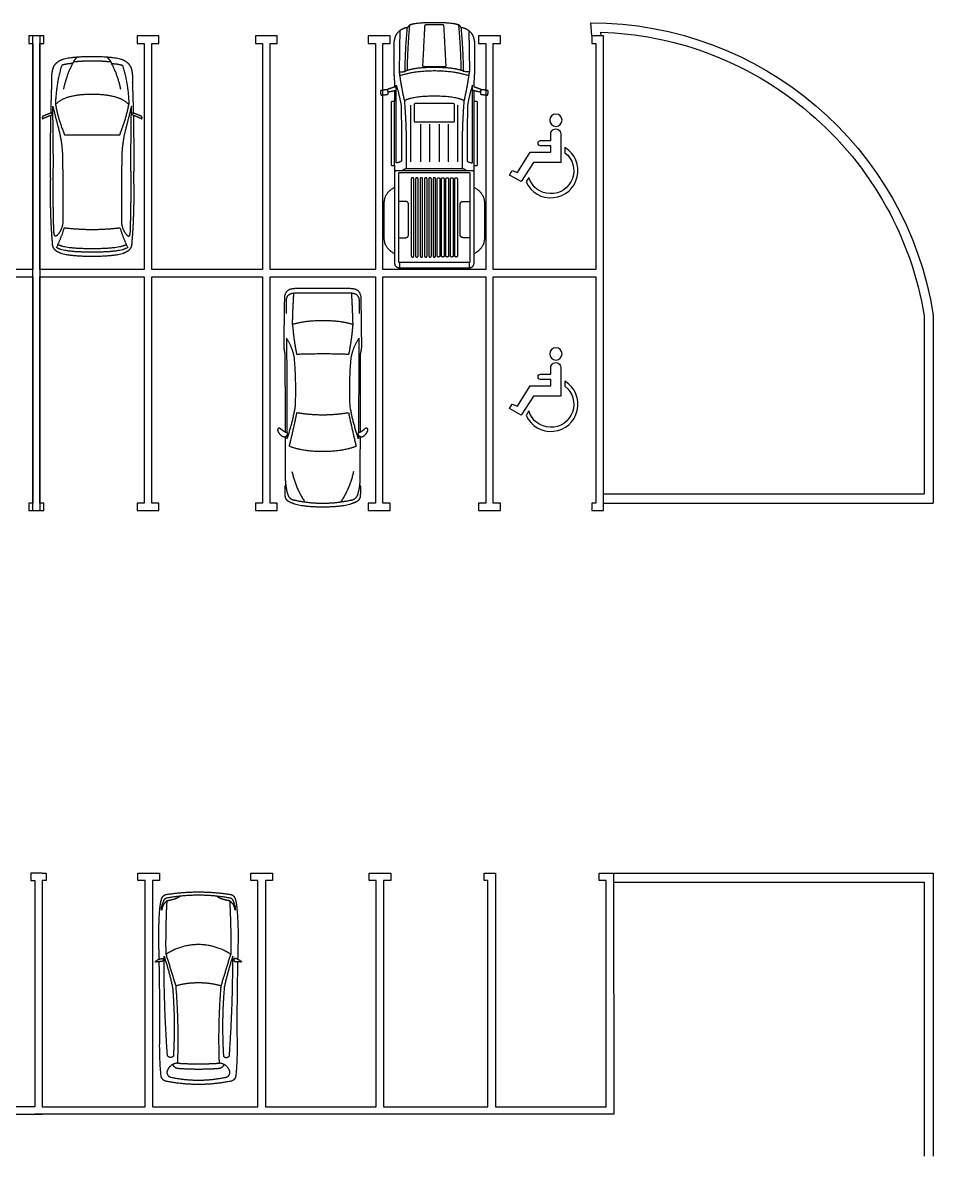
# Model space of a CAD drawing. Header units: metres. Extents: x -17 to 580, y -130 to 19.
# Drawn here: x 49.62 to 69.26, y -104.8 to -80.34 of the extents above; entities that cross this region are included whole.
import ezdxf

# ---------------------------------------------------------------- set-up
doc = ezdxf.new("R2010")
doc.units = ezdxf.units.M
for name, pattern in [('Style Grey Lines_1', [0]), ('Style Grey Lines_2', [0]), ('Thin Grey Page Lines', [0])]:
    doc.linetypes.add(name, pattern=pattern)
for name, color, linetype, true_color in [('Furniture', 7, 'Continuous', 0x7a8bf7), ('Imported blocks', 7, 'Continuous', 0x7a8bf7), ('Mood Board', 7, 'Continuous', 0x7a8bf7)]:
    doc.layers.add(name, color=color, linetype=linetype, true_color=true_color)

# ---------------------------------------------------------------- blocks, each defined once
blk = doc.blocks.new('Parking B')
at = {"layer": 'Imported blocks', "linetype": 'Thin Grey Page Lines'}
for points in [[(8.578, 2.6), (8.333, 2.6)], [(8.333, 2.6), (8.333, 2.44)], [(8.578, 2.6), (8.664, 2.6)], [(8.664, 2.6), (8.664, 2.44)], [(10.64, 2.44), (10.64, 2.6)], [(10.64, 2.6), (11.11, 2.6)], [(11.11, 2.6), (11.11, 2.44)], [(13.075, 2.44), (13.075, 2.6)], [(13.075, 2.6), (13.545, 2.6)], [(13.545, 2.6), (13.545, 2.44)], [(15.626, 2.44), (15.626, 2.6)], [(15.626, 2.6), (16.096, 2.6)], [(16.096, 2.6), (16.096, 2.44)], [(18.106, 2.44), (18.106, 2.6)], [(18.106, 2.6), (18.351, 2.6)], [(18.351, 2.6), (18.351, -2.44)], [(20.587, 2.44), (20.587, 2.6)], [(20.587, 2.6), (20.9, 2.6)], [(20.898, 2.6), (20.902, -2.6)], [(8.333, 2.44), (8.419, 2.44)], [(8.419, 2.44), (8.419, -2.44)], [(8.664, 2.44), (8.578, 2.44)], [(8.578, 2.44), (8.578, -2.44)], [(10.795, 2.44), (10.64, 2.44)], [(10.795, -2.44), (10.795, 2.44)], [(11.11, 2.44), (10.955, 2.44)], [(10.955, 2.44), (10.955, -2.44)], [(13.23, 2.44), (13.075, 2.44)], [(13.23, -2.44), (13.23, 2.44)], [(13.545, 2.44), (13.39, 2.44)], [(13.39, 2.44), (13.39, -2.44)], [(15.781, 2.44), (15.626, 2.44)], [(15.781, -2.44), (15.781, 2.44)], [(15.941, 2.44), (15.941, -2.44)], [(16.096, 2.44), (15.941, 2.44)], [(18.191, 2.44), (18.106, 2.44)], [(18.191, -2.44), (18.191, 2.44)], [(20.742, 2.44), (20.587, 2.44)], [(20.742, -2.44), (20.742, 2.44)], [(8.419, -2.44), (6.201, -2.44)], [(8.578, -2.44), (10.795, -2.44)], [(10.955, -2.44), (13.23, -2.44)], [(13.39, -2.44), (15.781, -2.44)], [(15.941, -2.44), (18.191, -2.44)], [(18.351, -2.44), (20.742, -2.44)], [(-1.354, -2.6), (8.578, -2.6)], [(20.902, -2.6), (8.419, -2.6)]]:
    blk.add_lwpolyline(points, dxfattribs=at)
at = {"layer": 'Imported blocks'}
for points in [[(11.117, 1.842), (11.125, 1.933), (11.148, 2.021)], [(11.148, 2.021), (11.163, 2.103), (11.238, 2.135)], [(11.155, 1.867), (11.176, 1.95), (11.213, 2.027)], [(11.272, 2.001), (11.172, 1.927), (11.156, 1.802)], [(11.213, 2.027), (11.235, 2.064), (11.276, 2.068)], [(11.238, 2.135), (11.59, 2.193), (11.947, 2.193)], [(11.249, 0.845), (11.242, 1.423), (11.272, 2.001)], [(11.488, 2.059), (11.384, 2.016), (11.272, 2.001)], [(11.276, 2.068), (11.609, 2.128), (11.947, 2.128)], [(11.556, 2.108), (11.527, 2.076), (11.488, 2.059)], [(11.947, 2.193), (12.304, 2.193), (12.656, 2.135)], [(11.947, 2.128), (12.285, 2.128), (12.618, 2.068)], [(12.405, 2.059), (12.367, 2.076), (12.338, 2.108)], [(12.621, 2.001), (12.51, 2.016), (12.405, 2.059)], [(12.618, 2.068), (12.659, 2.064), (12.681, 2.027)], [(12.738, 1.802), (12.722, 1.927), (12.621, 2.001)], [(12.621, 2.001), (12.651, 1.423), (12.645, 0.845)], [(12.656, 2.135), (12.731, 2.103), (12.746, 2.021)], [(12.681, 2.027), (12.718, 1.95), (12.739, 1.867)], [(12.746, 2.021), (12.769, 1.933), (12.776, 1.842)], [(11.096, 0.989), (11.081, 1.416), (11.117, 1.842)], [(11.156, 1.802), (11.147, 1.834), (11.155, 1.867)], [(12.739, 1.867), (12.747, 1.834), (12.738, 1.802)], [(12.776, 1.842), (12.813, 1.416), (12.798, 0.989)], [(11.101, 0.742), (11.099, 0.865), (11.096, 0.989)], [(11.947, 1.056), (11.568, 1.056), (11.249, 0.845)], [(12.645, 0.845), (12.326, 1.056), (11.947, 1.056)], [(12.798, 0.989), (12.795, 0.865), (12.793, 0.742)], [(11.023, 0.695), (11.057, 0.727), (11.101, 0.742)], [(11.101, 0.742), (11.137, 0.755), (11.175, 0.754)], [(11.175, 0.754), (11.2, 0.722), (11.168, 0.694)], [(11.28, -1.345), (11.202, -0.271), (11.206, 0.805)], [(11.206, 0.805), (11.315, 0.478), (11.388, 0.141)], [(11.249, 0.845), (11.354, 0.506), (11.457, 0.166)], [(12.437, 0.166), (12.54, 0.506), (12.645, 0.845)], [(12.688, 0.805), (12.579, 0.478), (12.505, 0.141)], [(12.614, -1.345), (12.692, -0.271), (12.688, 0.805)], [(12.719, 0.754), (12.694, 0.722), (12.726, 0.694)], [(12.793, 0.742), (12.757, 0.755), (12.719, 0.754)], [(12.793, 0.742), (12.837, 0.727), (12.871, 0.695)], [(11.021, 0.684), (11.018, 0.69), (11.023, 0.695)], [(11.03, 0.679), (11.023, 0.678), (11.021, 0.684)], [(11.102, 0.687), (11.066, 0.683), (11.03, 0.679)], [(11.168, 0.694), (11.135, 0.691), (11.102, 0.687)], [(11.117, -0.859), (11.117, -0.086), (11.102, 0.687)], [(12.726, 0.694), (12.759, 0.691), (12.792, 0.687)], [(12.792, 0.687), (12.777, -0.086), (12.776, -0.859)], [(12.864, 0.679), (12.828, 0.683), (12.792, 0.687)], [(12.873, 0.684), (12.87, 0.678), (12.864, 0.679)], [(12.871, 0.695), (12.876, 0.69), (12.873, 0.684)], [(11.388, 0.141), (11.452, -0.606), (11.406, -1.353)], [(11.947, 0.23), (11.698, 0.23), (11.457, 0.166)], [(11.457, 0.166), (11.525, -0.666), (11.493, -1.501)], [(12.437, 0.166), (12.196, 0.23), (11.947, 0.23)], [(12.4, -1.501), (12.369, -0.666), (12.437, 0.166)], [(12.505, 0.141), (12.441, -0.606), (12.488, -1.353)], [(11.141, -1.772), (11.098, -1.316), (11.117, -0.859)], [(12.776, -0.859), (12.795, -1.316), (12.753, -1.772)], [(11.406, -1.353), (11.339, -1.407), (11.28, -1.345)], [(12.488, -1.353), (12.555, -1.407), (12.614, -1.345)], [(11.282, -1.65), (11.259, -1.692), (11.275, -1.737)], [(11.493, -1.501), (11.347, -1.515), (11.282, -1.65)], [(11.518, -1.62), (11.431, -1.612), (11.395, -1.531)], [(11.493, -1.501), (11.72, -1.516), (11.947, -1.516)], [(11.947, -1.635), (11.732, -1.635), (11.518, -1.62)], [(11.947, -1.516), (12.174, -1.516), (12.4, -1.501)], [(12.376, -1.62), (12.161, -1.635), (11.947, -1.635)], [(12.499, -1.531), (12.462, -1.612), (12.376, -1.62)], [(12.612, -1.65), (12.546, -1.515), (12.4, -1.501)], [(12.619, -1.737), (12.635, -1.692), (12.612, -1.65)], [(11.244, -1.89), (11.155, -1.865), (11.141, -1.772)], [(11.947, -1.961), (11.592, -1.961), (11.244, -1.89)], [(11.275, -1.737), (11.291, -1.782), (11.335, -1.8)], [(11.335, -1.8), (11.637, -1.867), (11.947, -1.867)], [(11.947, -1.867), (12.256, -1.867), (12.559, -1.8)], [(12.65, -1.89), (12.302, -1.961), (11.947, -1.961)], [(12.559, -1.8), (12.603, -1.782), (12.619, -1.737)], [(12.753, -1.772), (12.739, -1.865), (12.65, -1.89)]]:
    blk.add_open_spline(points, degree=2, dxfattribs=at)
blk = doc.blocks.new('Two rows parking A')
at = {"layer": 'Imported blocks', "linetype": 'Thin Grey Page Lines'}
blk.add_lwpolyline([(-5.995, 4.817), (-5.909, 4.817), (-5.909, 4.977), (-6.155, 4.977), (-6.155, -5.263), (-5.909, -5.263), (-5.909, -5.103), (-5.995, -5.103), (-5.995, -0.223), (-3.745, -0.223), (-3.745, -5.103), (-3.9, -5.103), (-3.9, -5.263), (-3.43, -5.263), (-3.43, -5.103), (-3.585, -5.103), (-3.585, -0.223), (-1.194, -0.223), (-1.194, -5.103), (-1.349, -5.103), (-1.349, -5.263), (-0.879, -5.263), (-0.879, -5.103), (-1.034, -5.103), (-1.034, -0.223), (1.241, -0.223), (1.241, -5.103), (1.086, -5.103), (1.086, -5.263), (1.556, -5.263), (1.556, -5.103), (1.401, -5.103), (1.401, -0.223), (3.618, -0.223), (3.618, -5.103), (3.463, -5.103), (3.463, -5.263), (3.933, -5.263), (3.933, -5.103), (3.778, -5.103), (3.778, -0.223), (5.995, -0.223), (5.995, -5.103), (5.909, -5.103), (5.909, -5.263), (6.155, -5.263), (6.155, 4.977), (5.909, 4.977), (5.909, 4.817), (5.995, 4.817), (5.995, -0.063), (3.778, -0.063), (3.778, 4.817), (3.933, 4.817), (3.933, 4.977), (3.463, 4.977), (3.463, 4.817), (3.618, 4.817), (3.618, -0.063), (1.401, -0.063), (1.401, 4.817), (1.556, 4.817), (1.556, 4.977), (1.086, 4.977), (1.086, 4.817), (1.241, 4.817), (1.241, -0.063), (-1.034, -0.063), (-1.034, 4.817), (-0.879, 4.817), (-0.879, 4.977), (-1.349, 4.977), (-1.349, 4.817), (-1.194, 4.817), (-1.194, -0.063), (-3.585, -0.063), (-3.585, 4.817), (-3.43, 4.817), (-3.43, 4.977), (-3.9, 4.977), (-3.9, 4.817), (-3.745, 4.817), (-3.745, -0.063), (-5.995, -0.063), (-5.995, 4.817)], close=True, dxfattribs=at)
at = {"layer": 'Imported blocks', "linetype": 'Style Grey Lines_1'}
for points in [[(1.512, 3.77), (1.508, 3.796)], [(1.653, 3.877), (1.667, 3.882)], [(1.653, 3.799), (1.675, 3.803)], [(3.366, 3.799), (3.344, 3.803)], [(3.366, 3.877), (3.352, 3.882)], [(3.507, 3.77), (3.511, 3.796)], [(2.003, 2.264), (2.003, 3.485)], [(3.016, 2.264), (3.016, 3.485)], [(2.21, 3.075), (2.21, 2.264)], [(2.406, 3.075), (2.406, 2.264)], [(2.613, 3.075), (2.613, 2.264)], [(2.809, 3.075), (2.809, 2.264)], [(5.237, 2.862), (5.237, 2.243), (4.645, 2.243), (4.385, 1.835), (4.132, 1.976), (4.187, 2.074), (4.301, 2.03), (4.575, 2.467), (5.022, 2.467), (5.022, 2.606), (4.802, 2.606)], [(4.802, 2.719), (5.02, 2.719), (5.02, 2.862)], [(5.327, 2.567), (5.327, 2.458)], [(2.013, 1.891), (2.013, 0.234)], [(2.066, 0.234), (2.066, 1.891)], [(2.105, 1.891), (2.105, 0.234)], [(2.159, 0.234), (2.159, 1.891)], [(2.204, 1.891), (2.204, 0.234)], [(2.258, 0.234), (2.258, 1.891)], [(2.299, 1.891), (2.299, 0.234)], [(2.352, 0.234), (2.352, 1.891)], [(2.392, 1.891), (2.392, 0.234)], [(2.445, 0.234), (2.445, 1.891)], [(2.483, 1.891), (2.483, 0.234)], [(2.536, 0.234), (2.536, 1.891)], [(2.574, 0.234), (2.574, 1.891)], [(2.627, 1.891), (2.627, 0.234)], [(2.667, 0.234), (2.667, 1.891)], [(2.72, 1.891), (2.72, 0.234)], [(2.761, 0.234), (2.761, 1.891)], [(2.815, 1.891), (2.815, 0.234)], [(2.86, 0.234), (2.86, 1.891)], [(2.914, 1.891), (2.914, 0.234)], [(2.953, 0.234), (2.953, 1.891)], [(3.006, 1.891), (3.006, 0.234)], [(4.549, 1.926), (4.489, 1.831)], [(1.651, 1.708), (1.651, 0.281)], [(3.368, 0.281), (3.368, 1.708)], [(1.757, 0.086), (1.757, -0.025)], [(3.262, 0.086), (3.262, -0.025)], [(5.237, -2.178), (5.237, -2.797), (4.645, -2.797), (4.385, -3.205), (4.132, -3.064), (4.187, -2.966), (4.301, -3.01), (4.575, -2.573), (5.022, -2.573), (5.022, -2.434), (4.802, -2.434)], [(4.802, -2.321), (5.02, -2.321), (5.02, -2.178)], [(5.327, -2.473), (5.327, -2.582)], [(4.549, -3.114), (4.489, -3.209)]]:
    blk.add_lwpolyline(points, dxfattribs=at)
for points in [[(5.265, 3.158, 1), (4.999, 3.158, 1), (5.265, 3.158)], [(5.265, -1.882, 1), (4.999, -1.882, 1), (5.265, -1.882)]]:
    blk.add_lwpolyline(points, format="xyb", close=True, dxfattribs=at)
for points in [[(4.726, 2.701), (4.726, 2.701)], [(4.726, -2.339), (4.726, -2.339)]]:
    blk.add_lwpolyline(points, close=True, dxfattribs=at)
at = {"layer": 'Imported blocks'}
for points, degree in [([(1.929, 5.156), (1.774, 5.136), (1.687, 5.006)], 2), ([(1.879, 4.208), (1.883, 4.683), (1.929, 5.156)], 2), ([(1.928, 4.234), (1.938, 4.744), (1.981, 5.213)], 2), ([(1.981, 5.213), (1.952, 5.188), (1.929, 5.156)], 2), ([(2.51, 5.263), (2.123, 5.263), (1.981, 5.213)], 2), ([(2.301, 5.189), (2.278, 4.765), (2.256, 4.342)], 2), ([(2.326, 5.214), (2.301, 5.214), (2.301, 5.189)], 2), ([(2.693, 5.214), (2.51, 5.214), (2.326, 5.214)], 2), ([(3.038, 5.213), (2.896, 5.263), (2.51, 5.263)], 2), ([(2.718, 5.189), (2.718, 5.214), (2.693, 5.214)], 2), ([(2.763, 4.342), (2.741, 4.765), (2.718, 5.189)], 2), ([(3.09, 5.156), (3.067, 5.188), (3.038, 5.213)], 2), ([(3.091, 4.234), (3.081, 4.744), (3.038, 5.213)], 2), ([(3.332, 5.006), (3.245, 5.136), (3.09, 5.156)], 2), ([(3.141, 4.208), (3.136, 4.683), (3.09, 5.156)], 2), ([(1.687, 5.006), (1.631, 4.891), (1.633, 4.763)], 2), ([(1.765, 5.089), (1.758, 4.647), (1.751, 4.205)], 2), ([(3.254, 5.089), (3.261, 4.647), (3.268, 4.205)], 2), ([(3.386, 4.763), (3.388, 4.891), (3.332, 5.006)], 2), ([(1.633, 4.763), (1.633, 4.001), (1.653, 3.999)], 2), ([(3.366, 3.999), (3.386, 4.001), (3.386, 4.763)], 2), ([(-5.594, 4.425), (-5.701, 4.361), (-5.728, 4.239)], 2), ([(-4.87, 4.528), (-5.446, 4.528), (-5.594, 4.425)], 2), ([(-5.482, 3.828), (-5.42, 4.138), (-5.27, 4.415)], 2), ([(-5.27, 4.415), (-5.243, 4.476), (-5.191, 4.517)], 2), ([(-4.87, 4.435), (-5.07, 4.435), (-5.27, 4.415)], 2), ([(-4.146, 4.425), (-4.294, 4.528), (-4.87, 4.528)], 2), ([(-4.47, 4.415), (-4.669, 4.435), (-4.87, 4.435)], 2), ([(-4.548, 4.517), (-4.497, 4.476), (-4.47, 4.415)], 2), ([(-4.47, 4.415), (-4.319, 4.138), (-4.258, 3.828)], 2), ([(-4.011, 4.239), (-4.038, 4.361), (-4.146, 4.425)], 2), ([(-5.728, 4.239), (-5.756, 4.106), (-5.744, 3.971)], 2), ([(-5.526, 4.344), (-5.653, 3.929), (-5.66, 3.495)], 2), ([(-5.288, 4.381), (-5.41, 4.379), (-5.526, 4.344)], 2), ([(-4.452, 4.381), (-4.33, 4.379), (-4.213, 4.344)], 2), ([(-4.213, 4.344), (-4.087, 3.929), (-4.079, 3.495)], 2), ([(-3.996, 3.971), (-3.984, 4.106), (-4.011, 4.239)], 2), ([(1.751, 4.205), (1.815, 4.204), (1.879, 4.208)], 2), ([(1.751, 4.205), (1.791, 3.888), (1.864, 3.578)], 2), ([(2.51, 4.221), (2.088, 4.221), (1.763, 4.116)], 2), ([(1.928, 4.234), (1.9, 4.227), (1.879, 4.208)], 2), ([(2.51, 4.296), (2.125, 4.296), (1.928, 4.234)], 2), ([(2.256, 4.342), (2.256, 4.317), (2.281, 4.317)], 2), ([(2.281, 4.317), (2.51, 4.317), (2.738, 4.317)], 2), ([(3.091, 4.234), (2.894, 4.296), (2.51, 4.296)], 2), ([(3.256, 4.116), (2.931, 4.221), (2.51, 4.221)], 2), ([(2.738, 4.317), (2.763, 4.317), (2.763, 4.342)], 2), ([(3.141, 4.208), (3.119, 4.227), (3.091, 4.234)], 2), ([(3.268, 4.205), (3.204, 4.204), (3.141, 4.208)], 2), ([(3.155, 3.578), (3.228, 3.888), (3.268, 4.205)], 2), ([(-5.744, 3.971), (-5.757, 3.641), (-5.764, 3.312)], 2), ([(-3.975, 3.312), (-3.983, 3.641), (-3.996, 3.971)], 2), ([(1.653, 3.999), (1.653, 3.938), (1.653, 3.877)], 2), ([(1.686, 2.239), (1.684, 3.078), (1.686, 3.917)], 2), ([(1.686, 3.917), (1.756, 3.704), (1.792, 3.484)], 2), ([(3.333, 3.917), (3.263, 3.704), (3.227, 3.484)], 2), ([(3.333, 2.239), (3.335, 3.078), (3.333, 3.917)], 2), ([(3.366, 3.877), (3.366, 3.938), (3.366, 3.999)], 2), ([(-4.87, 3.715), (-5.464, 3.715), (-5.66, 3.495)], 2), ([(-4.079, 3.495), (-4.275, 3.715), (-4.87, 3.715)], 2), ([(1.367, 3.801), (1.343, 3.797), (1.346, 3.773)], 2), ([(1.346, 3.773), (1.35, 3.747), (1.354, 3.72)], 2), ([(1.354, 3.72), (1.357, 3.697), (1.381, 3.7)], 2), ([(1.481, 3.817), (1.424, 3.809), (1.367, 3.801)], 2), ([(1.381, 3.7), (1.438, 3.708), (1.495, 3.716)], 2), ([(1.484, 3.817), (1.482, 3.817), (1.481, 3.817)], 2), ([(1.653, 3.877), (1.569, 3.847), (1.484, 3.817)], 2), ([(1.508, 3.796), (1.505, 3.817), (1.484, 3.817)], 2), ([(1.495, 3.716), (1.519, 3.72), (1.515, 3.744)], 2), ([(1.512, 3.77), (1.583, 3.784), (1.653, 3.799)], 2), ([(1.515, 3.744), (1.514, 3.757), (1.512, 3.77)], 2), ([(1.653, 3.799), (1.653, 3.679), (1.654, 3.56)], 2), ([(2.51, 3.676), (2.043, 3.676), (1.864, 3.578)], 2), ([(3.155, 3.578), (2.976, 3.676), (2.51, 3.676)], 2), ([(3.535, 3.817), (3.45, 3.847), (3.366, 3.877)], 2), ([(3.366, 3.56), (3.366, 3.679), (3.366, 3.799)], 2), ([(3.366, 3.799), (3.436, 3.784), (3.507, 3.77)], 2), ([(3.504, 3.744), (3.5, 3.72), (3.524, 3.716)], 2), ([(3.507, 3.77), (3.505, 3.757), (3.504, 3.744)], 2), ([(3.511, 3.796), (3.514, 3.817), (3.535, 3.817)], 2), ([(3.524, 3.716), (3.581, 3.708), (3.638, 3.7)], 2), ([(3.538, 3.817), (3.537, 3.817), (3.535, 3.817)], 2), ([(3.652, 3.801), (3.595, 3.809), (3.538, 3.817)], 2), ([(3.638, 3.7), (3.662, 3.697), (3.665, 3.72)], 2), ([(3.673, 3.773), (3.676, 3.797), (3.652, 3.801)], 2), ([(3.665, 3.72), (3.669, 3.747), (3.673, 3.773)], 2), ([(-5.706, 2.157), (-5.706, 2.809), (-5.719, 3.461)], 2), ([(-5.719, 3.461), (-5.647, 3.181), (-5.576, 2.9)], 2), ([(-5.66, 3.495), (-5.598, 3.16), (-5.465, 2.847)], 2), ([(-4.275, 2.847), (-4.142, 3.16), (-4.079, 3.495)], 2), ([(-4.021, 3.461), (-4.093, 3.181), (-4.164, 2.9)], 2), ([(-4.033, 2.157), (-4.034, 2.809), (-4.021, 3.461)], 2), ([(1.598, 3.56), (1.577, 3.56), (1.577, 3.539)], 2), ([(1.577, 3.539), (1.577, 2.872), (1.577, 2.206)], 2), ([(1.654, 3.56), (1.626, 3.56), (1.598, 3.56)], 2), ([(1.651, 2.185), (1.654, 2.872), (1.654, 3.56)], 2), ([(1.792, 3.484), (1.806, 2.879), (1.799, 2.275)], 2), ([(1.864, 3.578), (1.92, 2.847), (1.9, 2.114)], 2), ([(2.105, 3.517), (2.072, 3.517), (2.072, 3.484)], 2), ([(2.072, 3.484), (2.072, 3.32), (2.072, 3.155)], 2), ([(2.914, 3.517), (2.51, 3.517), (2.105, 3.517)], 2), ([(2.947, 3.484), (2.947, 3.517), (2.914, 3.517)], 2), ([(2.947, 3.155), (2.947, 3.32), (2.947, 3.484)], 2), ([(3.12, 2.114), (3.099, 2.847), (3.155, 3.578)], 2), ([(3.227, 3.484), (3.213, 2.879), (3.22, 2.275)], 2), ([(3.421, 3.56), (3.393, 3.56), (3.366, 3.56)], 2), ([(3.368, 2.185), (3.365, 2.872), (3.366, 3.56)], 2), ([(3.442, 3.539), (3.442, 3.56), (3.421, 3.56)], 2), ([(3.442, 2.206), (3.442, 2.872), (3.442, 3.539)], 2), ([(-5.933, 3.243), (-5.948, 3.224), (-5.948, 3.2)], 2), ([(-5.948, 3.2), (-5.948, 3.195), (-5.944, 3.193)], 2), ([(-5.944, 3.193), (-5.94, 3.19), (-5.936, 3.192)], 2), ([(-5.936, 3.192), (-5.852, 3.233), (-5.765, 3.264)], 2), ([(-5.764, 3.312), (-5.85, 3.28), (-5.933, 3.243)], 2), ([(-5.765, 3.264), (-5.78, 2.567), (-5.771, 1.871)], 2), ([(-5.765, 3.264), (-5.752, 3.269), (-5.738, 3.273)], 2), ([(-5.741, 3.32), (-5.753, 3.316), (-5.764, 3.312)], 2), ([(-5.729, 3.297), (-5.73, 3.311), (-5.741, 3.32)], 2), ([(-5.738, 3.273), (-5.728, 3.283), (-5.729, 3.297)], 2), ([(-4.011, 3.297), (-4.01, 3.311), (-3.999, 3.32)], 2), ([(-4.002, 3.273), (-4.012, 3.283), (-4.011, 3.297)], 2), ([(-3.974, 3.264), (-3.988, 3.269), (-4.002, 3.273)], 2), ([(-3.999, 3.32), (-3.987, 3.316), (-3.975, 3.312)], 2), ([(-3.806, 3.243), (-3.89, 3.28), (-3.975, 3.312)], 2), ([(-3.969, 1.871), (-3.96, 2.567), (-3.974, 3.264)], 2), ([(-3.974, 3.264), (-3.887, 3.233), (-3.804, 3.192)], 2), ([(-3.791, 3.2), (-3.791, 3.224), (-3.806, 3.243)], 2), ([(-3.804, 3.192), (-3.8, 3.19), (-3.796, 3.193)], 2), ([(-3.796, 3.193), (-3.791, 3.195), (-3.791, 3.2)], 2), ([(2.072, 3.155), (2.072, 3.122), (2.105, 3.122)], 2), ([(2.105, 3.122), (2.51, 3.122), (2.914, 3.122)], 2), ([(2.914, 3.122), (2.947, 3.122), (2.947, 3.155)], 2), ([(5.02, 2.862), (5.02, 2.901), (5.04, 2.936), (5.074, 2.956)], 3), ([(5.074, 2.956), (5.108, 2.976), (5.148, 2.976), (5.183, 2.956)], 3), ([(5.183, 2.956), (5.217, 2.936), (5.237, 2.901), (5.237, 2.862)], 3), ([(-5.576, 2.9), (-5.51, 2.62), (-5.508, 2.332)], 2), ([(-5.465, 2.847), (-4.87, 2.847), (-4.275, 2.847)], 2), ([(-4.164, 2.9), (-4.229, 2.62), (-4.231, 2.332)], 2), ([(4.746, 2.662), (4.746, 2.695), (4.77, 2.719), (4.802, 2.719)], 3), ([(4.802, 2.606), (4.77, 2.606), (4.746, 2.63), (4.746, 2.662)], 3), ([(5.591, 1.938), (5.649, 2.189), (5.547, 2.432), (5.327, 2.567)], 3), ([(5.327, 2.458), (5.499, 2.323), (5.561, 2.108), (5.487, 1.902)], 3), ([(-5.508, 2.332), (-5.499, 1.651), (-5.502, 0.971)], 2), ([(-4.231, 2.332), (-4.24, 1.651), (-4.238, 0.971)], 2), ([(1.577, 2.206), (1.577, 2.185), (1.598, 2.185)], 2), ([(1.799, 2.275), (1.748, 2.242), (1.686, 2.239)], 2), ([(3.22, 2.275), (3.272, 2.242), (3.333, 2.239)], 2), ([(3.421, 2.185), (3.442, 2.185), (3.442, 2.206)], 2), ([(-5.695, 0.76), (-5.717, 1.458), (-5.706, 2.157)], 2), ([(-4.045, 0.76), (-4.023, 1.458), (-4.033, 2.157)], 2), ([(1.598, 2.185), (1.624, 2.185), (1.651, 2.185)], 2), ([(1.651, 2.185), (1.651, 2.113), (1.651, 2.04)], 2), ([(1.675, 2.064), (1.651, 2.064), (1.651, 2.04)], 2), ([(1.651, 2.04), (1.651, 1.874), (1.651, 1.708)], 2), ([(1.651, 2.04), (1.651, 2.04), (1.651, 2.04)], 2), ([(3.344, 2.064), (2.51, 2.064), (1.675, 2.064)], 2), ([(1.745, 2.01), (1.745, 2.032), (1.769, 2.032)], 2), ([(1.745, 0.098), (1.745, 1.054), (1.745, 2.01)], 2), ([(1.769, 2.032), (2.51, 2.032), (3.25, 2.032)], 2), ([(1.9, 2.114), (1.851, 2.092), (1.805, 2.064)], 2), ([(1.9, 2.114), (2.205, 2.116), (2.51, 2.116)], 2), ([(2.51, 2.116), (2.815, 2.116), (3.12, 2.114)], 2), ([(3.214, 2.064), (3.168, 2.092), (3.12, 2.114)], 2), ([(3.25, 2.032), (3.274, 2.032), (3.274, 2.01)], 2), ([(3.274, 2.01), (3.274, 1.054), (3.274, 0.098)], 2), ([(3.368, 2.04), (3.368, 2.064), (3.344, 2.064)], 2), ([(3.368, 2.04), (3.368, 2.113), (3.368, 2.185)], 2), ([(3.368, 2.185), (3.395, 2.185), (3.421, 2.185)], 2), ([(3.368, 1.708), (3.368, 1.874), (3.368, 2.04)], 2), ([(3.368, 2.04), (3.368, 2.04), (3.368, 2.04)], 2), ([(-5.771, 1.871), (-5.787, 1.18), (-5.73, 0.491)], 2), ([(-4.01, 0.491), (-3.952, 1.18), (-3.969, 1.871)], 2), ([(2.039, 1.918), (2.013, 1.918), (2.013, 1.891)], 2), ([(2.066, 1.891), (2.066, 1.918), (2.039, 1.918)], 2), ([(2.132, 1.918), (2.105, 1.918), (2.105, 1.891)], 2), ([(2.159, 1.891), (2.159, 1.918), (2.132, 1.918)], 2), ([(2.231, 1.918), (2.204, 1.918), (2.204, 1.891)], 2), ([(2.258, 1.891), (2.258, 1.918), (2.231, 1.918)], 2), ([(2.326, 1.918), (2.299, 1.918), (2.299, 1.891)], 2), ([(2.352, 1.891), (2.352, 1.918), (2.326, 1.918)], 2), ([(2.418, 1.918), (2.392, 1.918), (2.392, 1.891)], 2), ([(2.445, 1.891), (2.445, 1.918), (2.418, 1.918)], 2), ([(2.51, 1.918), (2.483, 1.918), (2.483, 1.891)], 2), ([(2.536, 1.891), (2.536, 1.918), (2.51, 1.918)], 2), ([(2.574, 1.891), (2.574, 1.918), (2.601, 1.918)], 2), ([(2.601, 1.918), (2.627, 1.918), (2.627, 1.891)], 2), ([(2.667, 1.891), (2.667, 1.918), (2.693, 1.918)], 2), ([(2.693, 1.918), (2.72, 1.918), (2.72, 1.891)], 2), ([(2.761, 1.891), (2.761, 1.918), (2.788, 1.918)], 2), ([(2.788, 1.918), (2.815, 1.918), (2.815, 1.891)], 2), ([(2.86, 1.891), (2.86, 1.918), (2.887, 1.918)], 2), ([(2.887, 1.918), (2.914, 1.918), (2.914, 1.891)], 2), ([(2.953, 1.891), (2.953, 1.918), (2.98, 1.918)], 2), ([(2.98, 1.918), (3.006, 1.918), (3.006, 1.891)], 2), ([(4.489, 1.831), (4.594, 1.596), (4.822, 1.463), (5.079, 1.488)], 3), ([(5.01, 1.575), (4.791, 1.581), (4.613, 1.716), (4.549, 1.926)], 3), ([(5.487, 1.902), (5.413, 1.696), (5.228, 1.569), (5.01, 1.575)], 3), ([(5.079, 1.488), (5.335, 1.513), (5.533, 1.687), (5.591, 1.938)], 3), ([(1.651, 1.708), (1.423, 1.583), (1.423, 1.374)], 2), ([(3.596, 1.374), (3.596, 1.583), (3.368, 1.708)], 2), ([(1.423, 1.374), (1.423, 0.995), (1.423, 0.615)], 2), ([(1.878, 1.408), (1.811, 1.408), (1.745, 1.408)], 2), ([(1.954, 1.332), (1.954, 1.408), (1.878, 1.408)], 2), ([(1.954, 0.7), (1.954, 1.016), (1.954, 1.332)], 2), ([(3.065, 1.332), (3.065, 1.408), (3.141, 1.408)], 2), ([(3.065, 0.7), (3.065, 1.016), (3.065, 1.332)], 2), ([(3.141, 1.408), (3.208, 1.408), (3.274, 1.408)], 2), ([(3.596, 0.615), (3.596, 0.995), (3.596, 1.374)], 2), ([(-5.622, 0.676), (-5.69, 0.617), (-5.695, 0.76)], 2), ([(-5.638, 0.413), (-5.535, 0.618), (-5.47, 0.839)], 2), ([(-5.502, 0.971), (-5.508, 0.802), (-5.622, 0.676)], 2), ([(-5.47, 0.839), (-5.171, 0.803), (-4.87, 0.803)], 2), ([(-4.87, 0.803), (-4.569, 0.803), (-4.27, 0.839)], 2), ([(-4.27, 0.839), (-4.205, 0.618), (-4.101, 0.413)], 2), ([(-4.238, 0.971), (-4.231, 0.802), (-4.118, 0.676)], 2), ([(-4.118, 0.676), (-4.05, 0.617), (-4.045, 0.76)], 2), ([(-5.73, 0.491), (-5.726, 0.383), (-5.629, 0.334)], 2), ([(-4.111, 0.334), (-4.014, 0.383), (-4.01, 0.491)], 2), ([(1.423, 0.615), (1.423, 0.406), (1.651, 0.281)], 2), ([(1.745, 0.624), (1.811, 0.624), (1.878, 0.624)], 2), ([(1.878, 0.624), (1.954, 0.624), (1.954, 0.7)], 2), ([(3.141, 0.624), (3.065, 0.624), (3.065, 0.7)], 2), ([(3.274, 0.624), (3.208, 0.624), (3.141, 0.624)], 2), ([(3.368, 0.281), (3.596, 0.406), (3.596, 0.615)], 2), ([(-4.87, 0.311), (-5.488, 0.311), (-5.638, 0.413)], 2), ([(-5.629, 0.334), (-5.49, 0.226), (-4.87, 0.226)], 2), ([(-5.606, 0.479), (-5.451, 0.392), (-4.87, 0.392)], 2), ([(-4.87, 0.392), (-4.289, 0.392), (-4.133, 0.479)], 2), ([(-4.101, 0.413), (-4.251, 0.311), (-4.87, 0.311)], 2), ([(-4.87, 0.226), (-4.25, 0.226), (-4.111, 0.334)], 2), ([(1.651, 0.281), (1.651, 0.19), (1.651, 0.099)], 2), ([(3.368, 0.099), (3.368, 0.19), (3.368, 0.281)], 2), ([(1.651, 0.099), (1.651, -0.026), (1.776, -0.026)], 2), ([(1.757, 0.086), (1.745, 0.086), (1.745, 0.098)], 2), ([(3.262, 0.086), (2.51, 0.086), (1.757, 0.086)], 2), ([(2.013, 0.234), (2.013, 0.207), (2.039, 0.207)], 2), ([(2.039, 0.207), (2.066, 0.207), (2.066, 0.234)], 2), ([(2.105, 0.234), (2.105, 0.207), (2.132, 0.207)], 2), ([(2.132, 0.207), (2.159, 0.207), (2.159, 0.234)], 2), ([(2.204, 0.234), (2.204, 0.207), (2.231, 0.207)], 2), ([(2.231, 0.207), (2.258, 0.207), (2.258, 0.234)], 2), ([(2.299, 0.234), (2.299, 0.207), (2.326, 0.207)], 2), ([(2.326, 0.207), (2.352, 0.207), (2.352, 0.234)], 2), ([(2.392, 0.234), (2.392, 0.207), (2.418, 0.207)], 2), ([(2.418, 0.207), (2.445, 0.207), (2.445, 0.234)], 2), ([(2.483, 0.234), (2.483, 0.207), (2.51, 0.207)], 2), ([(2.51, 0.207), (2.536, 0.207), (2.536, 0.234)], 2), ([(2.601, 0.207), (2.574, 0.207), (2.574, 0.234)], 2), ([(2.627, 0.234), (2.627, 0.207), (2.601, 0.207)], 2), ([(2.693, 0.207), (2.667, 0.207), (2.667, 0.234)], 2), ([(2.72, 0.234), (2.72, 0.207), (2.693, 0.207)], 2), ([(2.788, 0.207), (2.761, 0.207), (2.761, 0.234)], 2), ([(2.815, 0.234), (2.815, 0.207), (2.788, 0.207)], 2), ([(2.887, 0.207), (2.86, 0.207), (2.86, 0.234)], 2), ([(2.914, 0.234), (2.914, 0.207), (2.887, 0.207)], 2), ([(2.98, 0.207), (2.953, 0.207), (2.953, 0.234)], 2), ([(3.006, 0.234), (3.006, 0.207), (2.98, 0.207)], 2), ([(3.243, -0.026), (3.368, -0.026), (3.368, 0.099)], 2), ([(3.274, 0.098), (3.274, 0.086), (3.262, 0.086)], 2), ([(1.776, -0.026), (2.51, -0.026), (3.243, -0.026)], 2), ([(-0.498, -0.475), (-0.711, -0.476), (-0.724, -0.675)], 2), ([(0.705, -0.475), (0.104, -0.475), (-0.498, -0.475)], 2), ([(0.932, -0.675), (0.918, -0.476), (0.705, -0.475)], 2), ([(-0.724, -0.675), (-0.731, -1.185), (-0.738, -1.694)], 2), ([(-0.468, -0.572), (-0.685, -0.569), (-0.685, -0.735)], 2), ([(-0.549, -1.248), (-0.541, -0.946), (-0.52, -0.576)], 2), ([(0.675, -0.572), (0.104, -0.572), (-0.468, -0.572)], 2), ([(0.893, -0.735), (0.893, -0.569), (0.675, -0.572)], 2), ([(0.757, -1.248), (0.748, -0.946), (0.728, -0.576)], 2), ([(0.945, -1.694), (0.938, -1.185), (0.932, -0.675)], 2), ([(-0.685, -0.735), (-0.688, -0.874), (-0.688, -1.013)], 2), ([(0.895, -1.013), (0.895, -0.874), (0.893, -0.735)], 2), ([(0.104, -1.167), (-0.274, -1.167), (-0.549, -1.248)], 2), ([(0.757, -1.248), (0.481, -1.167), (0.104, -1.167)], 2), ([(-0.549, -1.248), (-0.523, -1.571), (-0.461, -1.89)], 2), ([(0.669, -1.89), (0.731, -1.571), (0.757, -1.248)], 2), ([(-0.738, -1.694), (-0.737, -1.785), (-0.713, -1.873)], 2), ([(-0.505, -1.997), (-0.536, -1.753), (-0.678, -1.546)], 2), ([(-0.678, -1.546), (-0.67, -2.564), (-0.668, -3.583)], 2), ([(0.713, -1.997), (0.744, -1.753), (0.885, -1.546)], 2), ([(0.885, -1.546), (0.877, -2.564), (0.876, -3.583)], 2), ([(0.92, -1.873), (0.944, -1.785), (0.945, -1.694)], 2), ([(-0.713, -1.873), (-0.71, -2.721), (-0.708, -3.568)], 2), ([(-0.461, -1.89), (-0.336, -1.877), (0.104, -1.877)], 2), ([(0.104, -1.877), (0.543, -1.877), (0.669, -1.89)], 2), ([(0.915, -3.568), (0.917, -2.721), (0.92, -1.873)], 2), ([(-0.486, -3.005), (-0.465, -2.501), (-0.505, -1.997)], 2), ([(0.693, -3.005), (0.672, -2.501), (0.713, -1.997)], 2), ([(5.02, -2.178), (5.02, -2.139), (5.04, -2.104), (5.074, -2.084)], 3), ([(5.074, -2.084), (5.108, -2.064), (5.148, -2.064), (5.183, -2.084)], 3), ([(5.183, -2.084), (5.217, -2.104), (5.237, -2.139), (5.237, -2.178)], 3), ([(4.746, -2.378), (4.746, -2.345), (4.77, -2.321), (4.802, -2.321)], 3), ([(4.802, -2.434), (4.77, -2.434), (4.746, -2.41), (4.746, -2.378)], 3), ([(5.591, -3.102), (5.649, -2.851), (5.547, -2.608), (5.327, -2.473)], 3), ([(5.327, -2.582), (5.499, -2.717), (5.561, -2.932), (5.487, -3.138)], 3), ([(-0.668, -3.716), (-0.545, -3.368), (-0.486, -3.005)], 2), ([(-0.617, -3.876), (-0.528, -3.514), (-0.452, -3.149)], 2), ([(-0.452, -3.149), (-0.177, -3.195), (0.104, -3.195)], 2), ([(0.104, -3.195), (0.384, -3.195), (0.659, -3.149)], 2), ([(0.659, -3.149), (0.735, -3.514), (0.824, -3.876)], 2), ([(0.876, -3.716), (0.752, -3.368), (0.693, -3.005)], 2), ([(5.01, -3.465), (4.791, -3.459), (4.613, -3.324), (4.549, -3.114)], 3), ([(5.487, -3.138), (5.413, -3.344), (5.228, -3.471), (5.01, -3.465)], 3), ([(5.079, -3.552), (5.335, -3.527), (5.533, -3.353), (5.591, -3.102)], 3), ([(4.489, -3.209), (4.594, -3.444), (4.822, -3.577), (5.079, -3.552)], 3), ([(-0.866, -3.503), (-0.874, -3.525), (-0.864, -3.548)], 2), ([(-0.865, -3.501), (-0.866, -3.502), (-0.866, -3.503)], 2), ([(-0.815, -3.493), (-0.844, -3.476), (-0.865, -3.501)], 2), ([(-0.864, -3.548), (-0.836, -3.617), (-0.768, -3.658)], 2), ([(-0.737, -3.555), (-0.775, -3.523), (-0.815, -3.493)], 2), ([(-0.768, -3.658), (-0.74, -3.676), (-0.707, -3.667)], 2), ([(-0.708, -3.568), (-0.723, -3.564), (-0.737, -3.555)], 2), ([(-0.708, -3.568), (-0.691, -3.573), (-0.675, -3.572)], 2), ([(-0.707, -3.667), (-0.683, -3.66), (-0.668, -3.641)], 2), ([(-0.707, -3.667), (-0.706, -4.138), (-0.704, -4.608)], 2), ([(-0.675, -3.572), (-0.652, -3.605), (-0.668, -3.641)], 2), ([(-0.668, -3.641), (-0.668, -3.678), (-0.668, -3.716)], 2), ([(0.876, -3.641), (0.86, -3.605), (0.882, -3.572)], 2), ([(0.876, -3.641), (0.876, -3.678), (0.876, -3.716)], 2), ([(0.915, -3.667), (0.89, -3.66), (0.876, -3.641)], 2), ([(0.882, -3.572), (0.899, -3.573), (0.915, -3.568)], 2), ([(0.912, -4.608), (0.913, -4.138), (0.915, -3.667)], 2), ([(0.944, -3.555), (0.931, -3.564), (0.915, -3.568)], 2), ([(0.915, -3.667), (0.947, -3.676), (0.975, -3.658)], 2), ([(1.022, -3.493), (0.982, -3.523), (0.944, -3.555)], 2), ([(0.975, -3.658), (1.044, -3.617), (1.072, -3.548)], 2), ([(1.072, -3.501), (1.051, -3.476), (1.022, -3.493)], 2), ([(1.073, -3.503), (1.073, -3.502), (1.072, -3.501)], 2), ([(1.072, -3.548), (1.082, -3.525), (1.073, -3.503)], 2), ([(0.104, -3.991), (-0.331, -3.991), (-0.617, -3.876)], 2), ([(0.824, -3.876), (0.538, -3.991), (0.104, -3.991)], 2), ([(-0.704, -4.608), (-0.702, -4.66), (-0.695, -4.71)], 2), ([(-0.56, -4.418), (-0.486, -4.772), (-0.282, -5.077)], 2), ([(0.767, -4.418), (0.694, -4.772), (0.489, -5.077)], 2), ([(0.903, -4.71), (0.909, -4.66), (0.912, -4.608)], 2), ([(-0.717, -4.758), (-0.72, -4.865), (-0.708, -4.972)], 2), ([(-0.695, -4.71), (-0.715, -4.731), (-0.717, -4.758)], 2), ([(-0.695, -4.71), (-0.683, -4.81), (-0.655, -4.907)], 2), ([(0.863, -4.907), (0.89, -4.81), (0.903, -4.71)], 2), ([(0.924, -4.758), (0.922, -4.731), (0.903, -4.71)], 2), ([(0.915, -4.972), (0.927, -4.865), (0.924, -4.758)], 2), ([(-0.708, -4.972), (-0.696, -5.022), (-0.65, -5.051)], 2), ([(-0.655, -4.907), (-0.622, -5.022), (-0.497, -5.037)], 2), ([(-0.65, -5.051), (-0.455, -5.181), (0.104, -5.181)], 2), ([(-0.497, -5.037), (-0.201, -5.103), (0.104, -5.103)], 2), ([(0.104, -5.103), (0.408, -5.103), (0.704, -5.037)], 2), ([(0.104, -5.181), (0.663, -5.181), (0.858, -5.051)], 2), ([(0.704, -5.037), (0.83, -5.022), (0.863, -4.907)], 2), ([(0.858, -5.051), (0.903, -5.022), (0.915, -4.972)], 2)]:
    blk.add_open_spline(points, degree=degree, dxfattribs=at)

msp = doc.modelspace()

# ---------------------------------------------------------------- linework, layer by layer
at = {"layer": 'Furniture', "linetype": 'Style Grey Lines_2'}
msp.add_lwpolyline([(61.8958278, -80.6299251), (61.8676517, -80.3449433, -0.3686820442), (69.2567428, -86.6504833), (69.2567428, -90.709694)], format="xyb", dxfattribs=at)
for points in [[(62.14113, -90.709694), (69.2567428, -90.709694)], [(62.3639005, -98.6889362), (69.2567428, -98.6889362)], [(69.2567428, -98.6889362), (69.2567428, -104.7999827)]]:
    msp.add_lwpolyline(points, dxfattribs=at)
at = {"layer": 'Mood Board', "linetype": 'Style Grey Lines_2'}
for points in [[(62.0948574, -80.6102471), (62.0887331, -80.5483041)], [(69.0567428, -86.6504833), (69.0567428, -86.6664157), (69.0567428, -90.509694)], [(62.14113, -90.509694), (69.0567428, -90.509694)], [(62.3639005, -98.8889362), (69.0567428, -98.8889362)], [(69.0567428, -98.8889362), (69.0567428, -104.7999827)]]:
    msp.add_lwpolyline(points, dxfattribs=at)
at = {"layer": 'Mood Board'}
for points in [[(62.0887331, -80.5483041), (62.87144, -80.5721204), (63.6272546, -80.721924), (64.3347475, -80.9787982)], [(64.3347475, -80.9787982), (65.1637846, -81.2798023), (65.9270385, -81.7280317), (66.5898593, -82.2936774)], [(66.5898593, -82.2936774), (67.2527069, -82.859346), (67.8153815, -83.5426693), (68.2429916, -84.3141127)], [(68.2429916, -84.3141127), (68.639652, -85.0297205), (68.9203438, -85.8216087), (69.0567428, -86.6664157)]]:
    msp.add_open_spline(points, degree=3, dxfattribs=at)

# ---------------------------------------------------------------- block references
at = {"layer": 'Furniture'}
for name, p in [('Two rows parking A', (43.8436002, -85.6065989)), ('Two rows parking A', (55.9864553, -85.6065989)), ('Parking B', (41.4617017, -101.2888184))]:
    msp.add_blockref(name, p, dxfattribs=at)

doc.saveas('drawing.dxf')
